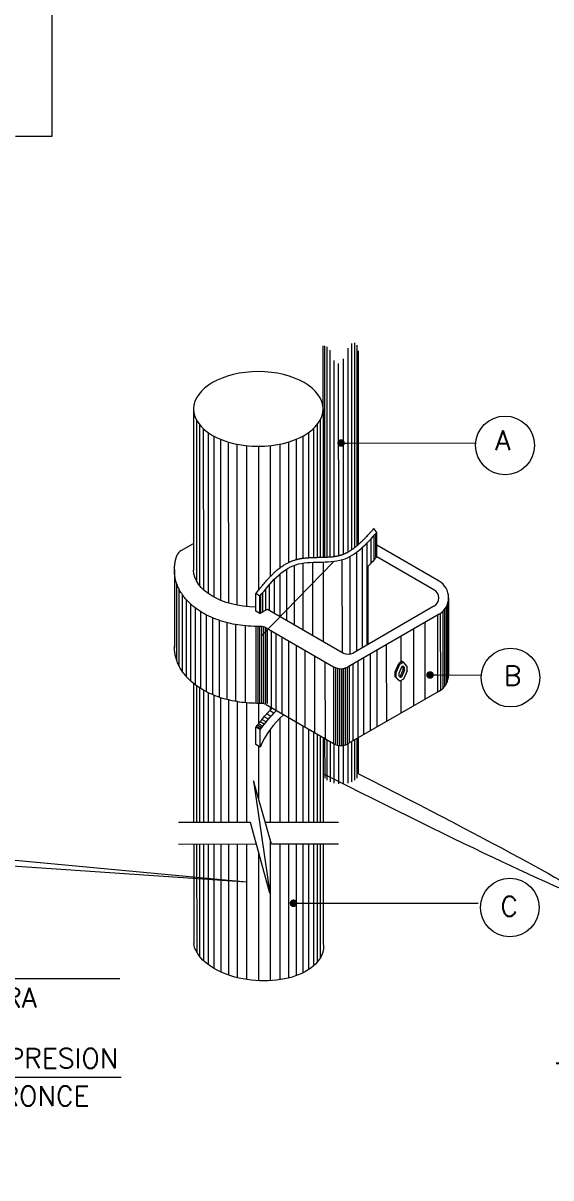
# Model space of a CAD drawing. Header units: millimetres. Extents: x -59 to 123, y 54 to 155.
# Drawn here: x -38.079 to -35.885, y 100.496 to 105.301 of the extents above; entities that cross this region are included whole.
import ezdxf

# ---------------------------------------------------------------- set-up
doc = ezdxf.new("R2010")
doc.units = ezdxf.units.MM
doc.linetypes.add('CONTINUA', pattern=[0])
doc.layers.get('0').update_dxf_attribs({"lineweight": 9})
doc.layers.get('Defpoints').update_dxf_attribs({"lineweight": 0})
for name, color, linetype, lineweight in [('CAPA-1', 1, 'Continuous', 9), ('CAPA-2', 2, 'Continuous', 20), ('CAPA-4', 4, 'Continuous', 40), ('COTAS', 8, 'Continuous', 5), ('desague', 4, 'Continuous', 60), ('mobiliario', 7, 'Continuous', 0)]:
    doc.layers.add(name, color=color, linetype=linetype, lineweight=lineweight)
doc.layers.add('DIMS', color=3, linetype='Continuous')
doc.layers.add('TEXTO', color=2, linetype='Continuous')
doc.styles.add('COTA50', font='ROMANS.SHX', dxfattribs={"width": 0.85, "height": 0.08})
doc.styles.add('RJocope', font='ariali.ttf', dxfattribs={"height": 0.175})
doc.styles.add('Simplex', font='SIMPLEX.SHX')
doc.styles.add('TEXTO', font='times.ttf')
doc.dimstyles.new('COTA50', dxfattribs={"dimtxt": 0.2, "dimasz": 0.18, "dimexe": 0.18, "dimexo": 0.0625, "dimgap": 0.09, "dimtad": 1, "dimzin": 0, "dimdsep": 46, "dimtxsty": 'COTA50', "dimblk": 'COT1', "dimcen": 0.09, "dimse1": 1, "dimse2": 1, "dimclrd": 1, "dimclre": 1, "dimclrt": 256, "dimaunit": 1, "dimadec": 0, "dimazin": 0, "dimtfac": 1, "dimtix": 1, "dimtmove": 2, "dimatfit": 3, "dimldrblk": 'COT1', "dimfxl": 1, "dimtolj": 1, "dimtzin": 0, "dimarcsym": 0})

# ---------------------------------------------------------------- blocks, each defined once
blk = doc.blocks.new('A$C767E48EC')
at = {"layer": 'mobiliario', "lineweight": 0, "ltscale": 0.3}
for p, q in [((8.4999999043511, 1.500000039669068), (8.499999904351156, 3.966129469290536e-08)), ((8.4999999043511, 3.966129469290536e-08), (8.349999904179626, 3.966129469290536e-08))]:
    blk.add_line(p, q, dxfattribs=at)
blk = doc.blocks.new('_Dot')
at = {"color": 0, "linetype": 'ByBlock', "lineweight": -2}
blk.add_line((-0.5, 0), (-1, 0), dxfattribs=at)
at = {"color": 0, "linetype": 'ByBlock', "const_width": 0.5}
blk.add_lwpolyline([(-0.25, 0, 1), (0.25, 0, 1)], format="xyb", close=True, dxfattribs=at)
blk = doc.blocks.new('POZO A TIERRA DETALLE')
for p, q in [((-2034.937828820374, -374.6158436186449), (-2034.937683772577, -375.4581275014479)), ((-2034.925387647852, -374.6133591424173), (-2034.925243722154, -375.4491270770965)), ((-2035.053857605777, -374.8829188145138), (-2035.053902017372, -374.6250233190512)), ((-2035.047681158306, -374.625365247251), (-2035.047532594324, -375.4880673946458)), ((-2035.038349391972, -374.628652293441), (-2035.038201458938, -375.4876905914293)), ((-2035.025905353268, -374.6428115797762), (-2035.025759981823, -375.4869748519124)), ((-2034.953377487245, -374.6352016009062), (-2034.953234141477, -375.4676019118518)), ((-2034.916054814207, -374.6228440069639), (-2034.915913818144, -375.4415997457278)), ((-2034.909693940832, -375.4362406700088), (-2034.909830075012, -374.6457176065986)), ((-2035.010346018897, -374.6853991349334), (-2035.010208234348, -375.4855057696469)), ((-2034.991681615377, -374.6970302603182), (-2034.991546397429, -375.4822327865715)), ((-2034.972032421463, -374.6785581541368), (-2034.971895053601, -375.4762451378553)), ((-2035.582108311793, -374.8830097833689), (-2035.581995089997, -375.5404819884163)), ((-2035.053857605777, -374.8829188145138), (-2035.053753360315, -375.4882659756185)), ((-2035.569912582995, -374.9287959417872), (-2035.569799361199, -375.5862681468349)), ((-2035.558146407656, -374.9464576651358), (-2035.558033185859, -375.6039298701837)), ((-2035.077797656066, -374.9463749453675), (-2035.077704244694, -375.4888091868449)), ((-2035.066037564388, -374.9287091706138), (-2035.065941152462, -375.4885674742042)), ((-2035.542459320396, -374.9633487796062), (-2035.5423460986, -375.6208209846538)), ((-2035.522851361394, -374.9792360076223), (-2035.522738139598, -375.6367082126702)), ((-2035.499322575724, -374.9938576384253), (-2035.499209353927, -375.6513298434729)), ((-2035.136605159221, -374.9937951756823), (-2035.136519289583, -375.492435062269)), ((-2035.113081410864, -374.9791654420694), (-2035.112993405332, -375.4902082730497)), ((-2035.09347892483, -374.9632714617115), (-2035.093388344999, -375.4892631148681)), ((-2035.471873014376, -375.0069175078992), (-2035.47175979258, -375.6643897129468)), ((-2035.440502736482, -375.0180722939334), (-2035.440389514685, -375.6755444989809)), ((-2035.405211812807, -375.0269110265275), (-2035.40509859101, -375.6843832315754)), ((-2035.366000331565, -375.0329215119976), (-2035.365887109769, -375.690393717045)), ((-2035.317956698337, -375.035457142602), (-2035.317855341837, -375.6240282807856)), ((-2035.269913941272, -375.0329049651786), (-2035.269821865409, -375.5675840014777)), ((-2035.230704532456, -375.0268809750247), (-2035.230617527274, -375.5321149016416)), ((-2035.195416655072, -375.0180300882153), (-2035.195331928348, -375.5100331113657)), ((-2035.16405022092, -375.0068644984346), (-2035.163965633453, -375.4980588790536)), ((-2034.834212132619, -375.3867345931909), (-2034.846536076067, -375.3716453220738)), ((-2034.857716789925, -375.5122249606679), (-2034.857733976931, -375.4124210389738)), ((-2034.845955850424, -375.4994824726347), (-2034.845973037429, -375.3996785509404)), ((-2034.838115990117, -375.4865391901187), (-2034.838132432494, -375.3910592902113)), ((-2034.834194945614, -375.4865385148848), (-2034.834212132619, -375.3867345931909)), ((-2035.632806119244, -375.4613673092399), (-2035.582013766158, -375.432030666905)), ((-2034.916470728971, -375.8706888207902), (-2034.916540223106, -375.4671405292755)), ((-2034.892946801029, -375.8571018727786), (-2034.893017317348, -375.4476178296752)), ((-2034.873343527751, -375.8457794161026), (-2034.873415340245, -375.4287685431191)), ((-2034.580962881618, -375.5855951578393), (-2034.834203055476, -375.4394450157048)), ((-2035.306277750184, -375.8104465821184), (-2035.010638734227, -375.5052325398178)), ((-2035.134768344814, -375.7850295741974), (-2035.134815343994, -375.512108144569)), ((-2035.09555400132, -375.8076609828294), (-2035.095605450578, -375.5088981973829)), ((-2035.05241822347, -375.8325555323249), (-2035.052474134818, -375.5078816724028)), ((-2034.975285299278, -375.8770705380786), (-2034.97535055257, -375.4981485736527)), ((-2034.943915736567, -375.8840723061562), (-2034.943984479495, -375.4848862304821)), ((-2034.601486802425, -375.6208391971153), (-2034.834194945614, -375.4865385148848)), ((-2035.660397460632, -375.5379302422294), (-2035.660342541601, -375.8568417961616)), ((-2035.228882769205, -375.7307141934797), (-2035.228912879949, -375.5558629030039)), ((-2035.201432728757, -375.7465561795225), (-2035.201469017923, -375.5358271855599)), ((-2035.17006125396, -375.764661306428), (-2035.170103287371, -375.5205758267134)), ((-2034.869492748954, -375.8435552836605), (-2034.869547667599, -375.524645985866)), ((-2035.65053059592, -375.9110445211125), (-2035.650584636764, -375.5972325668299)), ((-2035.272018547055, -375.7058196439843), (-2035.272036923061, -375.599111293575)), ((-2035.252411193507, -375.7181910631589), (-2035.252435361416, -375.5778494664582)), ((-2035.640724095935, -375.9336244464031), (-2035.64077813678, -375.6198124921203)), ((-2035.626996543788, -375.9562481919567), (-2035.627050584632, -375.642436237674)), ((-2035.311239180869, -375.646660754389), (-2035.328117724796, -375.6369197975841)), ((-2035.328105404984, -375.7084602348911), (-2035.328117724796, -375.6369197975841)), ((-2035.31122686105, -375.7182011916713), (-2035.311239180869, -375.646660754389)), ((-2035.307305816547, -375.7182005164372), (-2035.307318979512, -375.6417639810732)), ((-2035.299464897079, -375.7114077176705), (-2035.299478570706, -375.6320057981567)), ((-2035.287702933108, -375.7046142436699), (-2035.287717919885, -375.6175869317153)), ((-2034.541740741193, -375.6535028884782), (-2034.541686700348, -375.9673148427613)), ((-2035.611308960962, -375.9760170309371), (-2035.611363001807, -375.6622050766545)), ((-2035.59366119284, -375.9938288783566), (-2035.593715233676, -375.6800169240734)), ((-2035.57405317798, -376.0100404412705), (-2035.574107218824, -375.6962284869877)), ((-2035.31122686105, -375.7182011916713), (-2035.280907766154, -375.7006894918025)), ((-2035.280907766154, -375.7006894918025), (-2034.971000219758, -375.8795435460913)), ((-2034.601475107014, -375.68875368009), (-2034.931789774729, -375.8795367937495)), ((-2034.557924035535, -375.7012271661538), (-2034.55786999469, -376.0150391204385)), ((-2034.552043993388, -375.6923728416905), (-2034.551989952543, -376.0061847959733)), ((-2034.54812430321, -375.6845076749851), (-2034.548070262365, -375.9983196292698)), ((-2035.552484891718, -376.0247950331276), (-2035.552538932563, -375.7109830788445)), ((-2035.528956327492, -376.0381307295341), (-2035.529010368336, -375.7243187752514)), ((-2035.503467489339, -376.050024092586), (-2035.503521530184, -375.7362121383031)), ((-2035.476018388537, -376.0604096123963), (-2035.476072429382, -375.7465976581138)), ((-2035.31122686105, -375.7182011916713), (-2035.328105404984, -375.7084602348911)), ((-2034.580939490826, -375.7214241238009), (-2034.951948639754, -375.9357115509936)), ((-2034.587327756705, -375.7251138577723), (-2034.587273715861, -376.0389258120548)), ((-2034.575565844015, -375.7180226094597), (-2034.575511803171, -376.0318345637438)), ((-2034.565764613411, -375.7100035654227), (-2034.565710572566, -376.0238155197071)), ((-2035.444648432502, -376.0696953689417), (-2035.444702473347, -375.7558834146589)), ((-2035.409357720485, -376.0773050405206), (-2035.409411761329, -375.7634930862376)), ((-2035.370146354, -376.0826491063018), (-2035.370200394844, -375.768837152019)), ((-2035.327014443452, -376.0850864880185), (-2035.327068484297, -375.7712745337355)), ((-2035.319172354447, -376.0850851375503), (-2035.319226395291, -375.7712731832673)), ((-2035.311330265441, -376.0850837870818), (-2035.311384306285, -375.7712718327988)), ((-2035.303488176435, -376.0850824366134), (-2035.303542206744, -375.7713316764278)), ((-2035.295646087429, -376.0850810861451), (-2035.295699883605, -375.7726898902112)), ((-2035.287803998423, -376.0850797356766), (-2035.28785725321, -375.7758323605273)), ((-2035.286678375371, -375.7764859644506), (-2035.010764307304, -375.9357216795062)), ((-2035.279961909417, -376.0850783852085), (-2035.280014389118, -375.7803318887388)), ((-2035.264274610879, -376.1031964064823), (-2035.264328651724, -375.7893844521995)), ((-2034.685344123117, -375.7817261408961), (-2034.685290082273, -376.0955380951792)), ((-2034.63829626724, -375.7545522449972), (-2034.638242226395, -376.0683641992795)), ((-2035.244667439128, -376.1145121108083), (-2035.244721479973, -375.8007001565254)), ((-2035.221138833029, -376.1280909559996), (-2035.221192873873, -375.8142790017164)), ((-2035.193688792581, -376.1439329420558), (-2035.193742833425, -375.8301209877726)), ((-2034.79584897521, -375.8455515223342), (-2034.795794934366, -376.1593634766177)), ((-2034.737039155369, -375.8115841524601), (-2034.737020888873, -375.9176565731759)), ((-2035.162317317784, -376.1620380689772), (-2035.162371358628, -375.8482261146941)), ((-2035.127024408638, -376.1824063367638), (-2035.127078449483, -375.8685943824807)), ((-2035.087810065137, -376.2050377454153), (-2035.087864105982, -375.8912257911329)), ((-2034.861773582656, -375.8836282505198), (-2034.861719541811, -376.1974402048024)), ((-2034.834329000064, -375.8677768112449), (-2034.834274959219, -376.1815887655278)), ((-2035.044674287294, -376.2299322949328), (-2035.044728328139, -375.9161203406498)), ((-2035.010764307304, -375.9357216795062), (-2035.01071026646, -376.2495336337893)), ((-2035.002921566758, -375.9395037632302), (-2035.002867525914, -376.2533157175131)), ((-2034.955869327655, -375.9377830269848), (-2034.95581528681, -376.2515949812677)), ((-2034.948027985103, -375.9334470596688), (-2034.947973944259, -376.2472590139517)), ((-2034.932345366476, -375.924389094369), (-2034.932291325631, -376.2382010486518)), ((-2034.91274209319, -375.9130666377442), (-2034.912688052346, -376.226878592027)), ((-2034.889218165255, -375.8994796897941), (-2034.889164124411, -376.2132916440773)), ((-2034.759974867772, -375.9564795268942), (-2034.744849562534, -375.9221782577441)), ((-2034.755336312978, -375.9591565327977), (-2034.740211007747, -375.9248552636471)), ((-2034.730789746348, -375.9140575904844), (-2034.744849562534, -375.9221782577441)), ((-2034.740211007747, -375.9248552636471), (-2034.744849562534, -375.9221782577441)), ((-2034.743572752487, -375.9616339426574), (-2034.731112721789, -375.9333770010531)), ((-2034.740211007747, -375.9248552636471), (-2034.725433946406, -375.9171485333974)), ((-2034.731112721789, -375.9333770010531), (-2034.728186403778, -375.9318508286277)), ((-2034.725433946406, -375.9171485333974), (-2034.730789746348, -375.9140575904844)), ((-2034.726700688398, -375.9361574739147), (-2034.729758409288, -375.9326706819243)), ((-2034.722062133603, -375.9388344798178), (-2034.728186403778, -375.9318508286277)), ((-2034.722036995468, -375.9387774713945), (-2034.726675550261, -375.9361004654912)), ((-2034.726546717178, -375.9469996036445), (-2034.726548569156, -375.9362452650734)), ((-2034.710299762295, -375.9344064041177), (-2034.725433946406, -375.9171485333974)), ((-2034.722060281625, -375.9495888183888), (-2034.722062133603, -375.9388344798178)), ((-2034.710296713822, -375.9521086770487), (-2034.710299762295, -375.9344064041177)), ((-2034.995079051905, -375.941975283818), (-2034.99502501106, -376.2557872381005)), ((-2034.987236734092, -375.943302616179), (-2034.987182695255, -376.2571029203436)), ((-2034.979394599946, -375.9435633984913), (-2034.97934060625, -376.2571015698753)), ((-2034.971552646972, -375.9427720952123), (-2034.971498517237, -376.2571002194067)), ((-2034.963710882831, -375.9408842853905), (-2034.963656841986, -376.2546962396733)), ((-2034.755332824469, -375.9794140922434), (-2034.760034961325, -375.9768812781794)), ((-2034.744837601317, -375.9916363270428), (-2034.760034961325, -375.9768812781794)), ((-2034.755336312978, -375.9591565327977), (-2034.759974867772, -375.9564795268942)), ((-2034.759971379263, -375.9767370863404), (-2034.759974867772, -375.9564795268942)), ((-2034.755332824469, -375.9794140922434), (-2034.755336312978, -375.9591565327977)), ((-2034.740199046531, -375.9943133329463), (-2034.755332824469, -375.9794140922434)), ((-2034.743570539112, -375.9744869096994), (-2034.743572752487, -375.9616339426574)), ((-2034.738327869122, -375.9796483308824), (-2034.743570539112, -375.9744869096994)), ((-2034.739233963979, -375.9748155311331), (-2034.741756716579, -375.9762726223336)), ((-2034.725422127799, -375.9857784816708), (-2034.740199046531, -375.9943133329463)), ((-2034.726698836411, -375.9469118124853), (-2034.739233963979, -375.9748155311331)), ((-2034.734595409186, -375.9774925370363), (-2034.739233963979, -375.9748155311331)), ((-2034.734595409186, -375.9774925370363), (-2034.738327869122, -375.9796483308824)), ((-2034.722060281625, -375.9495888183888), (-2034.734595409186, -375.9774925370363)), ((-2034.722060281625, -375.9495888183888), (-2034.726698836411, -375.9469118124853)), ((-2034.710296713822, -375.9521086770487), (-2034.725422127799, -375.9857784816708)), ((-2035.581915283975, -376.0039108238726), (-2035.581817485986, -376.5718178996586)), ((-2035.569725835266, -376.0132288561366), (-2035.569629642274, -376.5718158008177)), ((-2035.557961310718, -376.0213044999482), (-2035.557866508765, -376.5718137751151)), ((-2035.542275480825, -376.0308941684585), (-2035.542182330754, -376.5718110741782)), ((-2034.740199046531, -375.9943133329463), (-2034.744837601317, -375.9916363270428)), ((-2034.737008005379, -375.9924702517129), (-2034.736985114525, -376.1253961067428)), ((-2035.522668467493, -376.0412899668236), (-2035.52257710824, -376.5718076980075)), ((-2035.499140387016, -376.0518165801177), (-2035.499050841222, -376.5718036466024)), ((-2035.471691347725, -376.0618448988238), (-2035.471603529702, -376.5717989199632)), ((-2035.440321451717, -376.0707820752808), (-2035.440235173672, -376.5717935180902)), ((-2035.405030798679, -376.0780492676797), (-2035.404945773146, -376.5717874409821)), ((-2034.580885449981, -376.0352360780836), (-2034.95189459891, -376.2495235052767)), ((-2035.365819490998, -376.0830518541044), (-2035.365735328118, -376.5717806886407)), ((-2035.317775931016, -376.0851621919938), (-2035.317761472582, -376.1691214587799)), ((-2035.286624334527, -376.0902979187335), (-2035.01071026646, -376.2495336337893)), ((-2035.266633493624, -376.1382169342462), (-2035.283943517857, -376.1282269612598)), ((-2035.254303463212, -376.1249605298032), (-2035.271805930924, -376.1148594937042)), ((-2035.269730171011, -376.1000478898965), (-2035.269727996154, -376.1126771794724)), ((-2035.304945961262, -376.1840137501275), (-2035.321857905953, -376.1742535170797)), ((-2035.299973553259, -376.1778290651793), (-2035.316908503247, -376.1680555553004)), ((-2035.293725509571, -376.1701169848595), (-2035.310694643872, -376.1603237465023)), ((-2035.286153654786, -376.1609053121891), (-2035.303184095564, -376.1510766925973)), ((-2035.277171455867, -376.150243987178), (-2035.294312302347, -376.1403516501693)), ((-2035.230511839455, -376.145837718252), (-2035.230438492795, -376.5717573894796)), ((-2035.195222918371, -376.1430475663348), (-2035.195149092269, -376.5717513123718)), ((-2035.163851443574, -376.1611526932564), (-2035.163780736247, -376.5717459104986)), ((-2035.311145311607, -376.1917539323833), (-2035.328023855541, -376.182012975579)), ((-2035.328011535721, -376.2535534128856), (-2035.328023855541, -376.182012975579)), ((-2035.309185374128, -376.1883578706172), (-2035.325559910331, -376.1789077871195)), ((-2035.311132991795, -376.2632943696657), (-2035.311145311607, -376.1917539323833)), ((-2035.269714393606, -376.1916663412379), (-2035.269648937831, -376.5717641418211)), ((-2035.136401403126, -376.176994679313), (-2035.136333424726, -376.5717411838592)), ((-2035.112872797027, -376.190573524504), (-2035.112807157702, -376.5717371324545)), ((-2035.093265625276, -376.2018892288297), (-2035.093201935187, -376.5717337562833)), ((-2035.077579887874, -376.2109417922907), (-2035.077517757176, -376.5717310553467)), ((-2035.065815584828, -376.2177312148859), (-2035.065754623667, -376.5717290296442)), ((-2035.311132991795, -376.2632943696657), (-2035.328011535721, -376.2535534128856)), ((-2035.317745912496, -376.2594779163588), (-2035.317709155776, -376.4729220228928)), ((-2035.053626529356, -376.2247657708901), (-2035.053566779962, -376.5717269308033)), ((-2035.047405672553, -376.2250945318328), (-2035.047377276491, -376.389988779809)), ((-2035.038072983111, -376.2337420441018), (-2035.038044543052, -376.3988917579169)), ((-2035.025630146112, -376.2409230626714), (-2035.025601720495, -376.4059889473386)), ((-2035.010076600769, -376.2498941187183), (-2035.010048809936, -376.4112738017272)), ((-2034.991413056714, -376.2565343626758), (-2034.991385892981, -376.4142725163684)), ((-2034.971760665672, -376.2566277834557), (-2034.971733518615, -376.4142691320777)), ((-2034.953099371932, -376.2502006075593), (-2034.953071635567, -376.4112639898173)), ((-2034.937548914943, -376.2412377265632), (-2034.937520546121, -376.4059737790792)), ((-2034.925108551943, -376.2340524229417), (-2034.925080168687, -376.398872304578)), ((-2034.915778279691, -376.2286634452254), (-2034.915750502122, -376.389966112661)), ((-2034.909532613611, -376.3730582164313), (-2034.909558098184, -376.2250707934152)), ((-2035.264057910543, -376.660717534331), (-2035.33808246086, -376.4016093211737)), ((-2035.33808246086, -376.4016093211737), (-2035.271676480475, -376.8604316077916)), ((-2035.581834605878, -376.47240370389), (-2035.581817485986, -376.5718178996586)), ((-2035.365693470785, -376.8148437216333), (-2038.497123962138, -376.5227644657963)), ((-2035.349975547514, -376.5717779746844), (-2035.644177075932, -376.5718286384619)), ((-2035.271676480475, -376.8604316077916), (-2035.349975547514, -376.5717779746844)), ((-2034.991112598696, -376.5717161757105), (-2035.289470004309, -376.5717675551623)), ((-2035.365693470785, -376.8148437216333), (-2038.507254677011, -376.6033486538878)), ((-2035.269636982312, -376.6411891034028), (-2035.269537709953, -377.2176577443496)), ((-2035.325847260551, -376.6607281749352), (-2035.644161757305, -376.6607829911518)), ((-2035.581802167359, -376.6607722523487), (-2035.58173249484, -377.0653563706895)), ((-2035.569614323647, -376.6607701535074), (-2035.569538632424, -377.1003045591308)), ((-2035.557851190139, -376.6607681278051), (-2035.55777245423, -377.1179828592226)), ((-2035.542167012128, -376.6607654268684), (-2035.542085291641, -377.1353114106738)), ((-2035.522561789613, -376.6607620506977), (-2035.522477205116, -377.1519391536724)), ((-2035.499035522596, -376.6607579992925), (-2035.498948247642, -377.1675584402719)), ((-2035.471588211076, -376.6607532726532), (-2035.471498473804, -377.1818522254194)), ((-2035.440219855045, -376.6607478707798), (-2035.440127944477, -377.1944670688171)), ((-2035.40493045452, -376.6607417936719), (-2035.404836731217, -377.2049873992677)), ((-2035.365720009491, -376.6607350413307), (-2035.365624922433, -377.2128999092008)), ((-2035.317671623774, -376.6908680903531), (-2035.31758090996, -377.2178037285073)), ((-2034.991097280069, -376.6606705284007), (-2035.264057910543, -376.660717534331)), ((-2035.230423174168, -376.6607117421699), (-2035.230327957654, -377.2136283407118)), ((-2035.195133773643, -376.6607056650619), (-2035.195039765937, -377.2066028059299)), ((-2035.16376541762, -376.6607002631887), (-2035.163673046391, -377.1970944475682)), ((-2035.1363181061, -376.6606955365496), (-2035.13622772747, -377.185518836832)), ((-2035.112791839075, -376.6606914851442), (-2035.112703748294, -377.1722294140083)), ((-2035.093186616561, -376.6606881089735), (-2035.093101054269, -377.1575432241578)), ((-2035.077502438549, -376.6606854080368), (-2035.077419592425, -377.1417679152327)), ((-2035.065739305041, -376.6606833823342), (-2035.065659302293, -377.1252545470225)), ((-2035.053551461336, -376.6606812834937), (-2035.053481788824, -377.0652654018344))]:
    blk.add_line(p, q)
for points in [[(-2034.949571793651, -375.0218925431602), (-2034.434969234107, -375.0218039246212)], [(-2034.586450162684, -375.9692260063022), (-2034.408418208637, -375.9700440874575)], [(-2038.654085762373, -376.4220206456187), (-2037.532906451835, -377.2090636860846), (-2035.882375306002, -377.2088282560785)], [(-2038.624790843809, -376.6280091473928), (-2037.619711242852, -377.6111238163663), (-2035.878033937974, -377.6108734259813)], [(-2035.14360300334, -376.9014040563902), (-2034.42158853029, -376.9012797199168)]]:
    blk.add_lwpolyline(points)
for centre in [(-2034.311641720092, -375.0315486533736), (-2034.28904372468, -375.9800235531187), (-2034.292081175473, -376.9185428664662)]:
    blk.add_circle(centre, 0.1197908892792534)
for centre, radius, start, end in [((-2035.613195049006, -375.4953211745745), 0.0392104456122434, 120.0098667881883, 159.8980438485683), ((-2034.62016163125, -375.6535163931619), 0.0784208912244868, 300.0098667760482, 60.00986677604696), ((-2034.621086177245, -375.6547998147766), 0.0392104456122434, 300.0098667935903, 60.00986677604696), ((-2035.306277750184, -375.8104465821184), 0.0392104456122434, 60.00986678287406, 91.1243507508232), ((-2034.951400844938, -375.8455829284298), 0.0392104456122434, 240.0098667760469, 300.0098667760482), ((-2034.981365245082, -375.8847807530145), 0.0588156684183651, 240.0098667760469, 300.0098667760482), ((-2034.620107590406, -375.9673283474448), 0.0784208912244868, 300.0098667760482, 0.0098667760455659), ((-2035.306223709339, -376.1242585364016), 0.0392104456122434, 60.00986678287406, 91.1243507508232), ((-2034.954130362562, -376.421940521656), 0.3906654307972738, 131.9605410726629, 156.0404170423936), ((-2034.981311204237, -376.1985927072978), 0.0588156684183651, 240.0098667760469, 300.0098667760482)]:
    blk.add_arc(centre, radius, start, end)
at = {"extrusion": (-1.722077251549637e-20, 9.999999703445027e-17, -1)}
blk.add_ellipse((-2035.317982958781, -374.8829642989413), major_axis=(0.2641253530107714, 4.54844275466e-05), ratio=0.5773502691896272, dxfattribs=at)
at = {"extrusion": (-1.722077005562006e-20, 9.999999703445069e-17, -0.9999999999999999)}
blk.add_ellipse((-2035.317869736985, -375.5404365039885), major_axis=(0.2641253530116852, 4.54844210496e-05), ratio=0.5773502691876102, start_param=1.609668733712782, end_param=3.141592653547008, dxfattribs=at)
at = {"extrusion": (-9.958272782757714e-17, -2.105069705675921e-19, -0.9999999999999998)}
blk.add_ellipse((-2034.981566800796, -376.3730706212752), major_axis=(-1.005262241108544, 0.507138321189806), ratio=0.0288730151374632, start_param=1.6279423497434, end_param=4.769535003333191, dxfattribs=at)
at = {"extrusion": (7.354779084377142e-18, 9.945611412778008e-17, -0.9999999999999998)}
blk.add_ellipse((-2035.317607141828, -377.0653108862616), major_axis=(-0.2648734905362815, 0.0195873931460798), ratio=0.5730973766581801, start_param=3.012968912768462, end_param=6.154561566358256, dxfattribs=at)
for points, weights, knots in [([(-2035.328117724796, -375.6369197975841), (-2035.282170295466, -375.5789636224359), (-2035.25753048439, -375.5552963450672), (-2035.214729341856, -375.5141845642656), (-2035.171071331813, -375.5002017303251), (-2035.139056067988, -375.4899478475418), (-2035.069955797687, -375.4886471146195), (-2035.007054587776, -375.487463071862), (-2034.980372674419, -375.479181792759), (-2034.947551516067, -375.468995073042), (-2034.912530974386, -375.4387149045025), (-2034.89056223576, -375.4197198497091), (-2034.846536076067, -375.3716453220733)], [1, 1.421003414099678, 1, 1.030266697448127, 1, 1.419132245165735, 1, 1.42504614021486, 1, 1.033267110996607, 1, 1.424991978852063, 1], [0, 0, 0, 0.2475570831486726, 0.2475570831486726, 0.4951141662973452, 0.4951141662973452, 0.7408136521205292, 0.7408136521205292, 0.9839642115437351, 0.9839642115437351, 1.212276478892057, 1.212276478892057, 1.440588746240379, 1.440588746240379, 1.440588746240379]), ([(-2035.30704715178, -375.7712436859608), (-2035.312428832462, -375.7713493075945), (-2035.317829971861, -375.7713502377111), (-2035.66037621493, -375.7714092268222), (-2035.660415980061, -375.5404954931), (-2035.660421184616, -375.5102729231988), (-2035.650016893042, -375.4818448676461)], [0.997352944181593, 0.9985804146913728, 1, 0.737929082829406, 1, 0.9940564965479298, 0.9976416220023852], [6.122135654540102, 6.122135654540102, 6.122135654540102, 6.146104855033253, 6.146104855033253, 7.456471223894284, 7.456471223894284, 7.699441922102272, 7.699441922102272, 7.699441922102272]), ([(-2035.306993110934, -376.0850556402453), (-2035.312374791617, -376.0851612618771), (-2035.317775931016, -376.0851621919934), (-2035.660322174086, -376.0852211811056), (-2035.660361939217, -375.8543074473825), (-2035.660362160291, -375.8530236891372), (-2035.660343419786, -375.851742196511)], [0.997352944181593, 0.9985804146913728, 1, 0.737929082829406, 1, 0.9997460939654708, 0.9995095776041472], [6.122135654540102, 6.122135654540102, 6.122135654540102, 6.146104855033253, 6.146104855033253, 7.456471223894284, 7.456471223894284, 7.466850914422983, 7.466850914422983, 7.466850914422983])]:
    blk.add_rational_spline(points, weights, degree=2, knots=knots)
blk.add_spline([(-2035.311239180869, -375.6466607543883), (-2035.165091375676, -375.5188726940356), (-2034.974561263116, -375.4979059018126), (-2034.834212132619, -375.3867345931904)], degree=3)
for points in [[(-2034.869547667599, -375.5246459858655), (-2034.857591482494, -375.5123560264229), (-2034.845893214054, -375.4994472706536), (-2034.834194945614, -375.4865385148842)], [(-2035.311145311607, -376.1917539323833), (-2035.289448020003, -376.1646433893536), (-2035.267750728406, -376.1375328463243), (-2035.24414920399, -376.1148111950221)]]:
    blk.add_open_spline(points, degree=3)
blk.add_rational_spline([(-2035.328023855541, -376.182012975579), (-2035.284231586353, -376.1267752297468), (-2035.26179200668, -376.1046291687089)], [1, 1.393486066059307, 1.051437554500339], degree=2)
at = {"xscale": -0.0311040004611163, "yscale": 0.0311040004614256, "zscale": 0.0311040004612748, "rotation": 0.0098667761103854}
for p in [(-2034.980675793649, -375.0218978995101), (-2034.617554162689, -375.9692313626512), (-2035.174707003344, -376.9014094127395)]:
    blk.add_blockref('_Dot', p, dxfattribs=at)
at = {"ltscale": 0.25, "style": 'Simplex'}
for s, p in [('A', (-2034.351996221417, -375.0509164615805)), ('B', (-2034.317198474734, -376.0120278763666)), ('C', (-2034.330580518802, -376.9541876274163)), ('PUESTA A TIERRA', (-2037.144086193521, -377.3265635283391)), ('CONECTOR DE PRESION', (-2037.154331463087, -377.5743233275353)), ('DE COBRE O BRONCE', (-2037.172087443661, -377.7286090418213))]:
    blk.add_text(s, height=0.0800000011864063, dxfattribs=at).set_placement(p)
blk = doc.blocks.new('COT1')
at = {"layer": 'DIMS', "color": 1}
blk.add_line((0, -0.5), (0, 0.5), dxfattribs=at)
at = {"layer": 'DIMS'}
for points in [[(-0.3535533905932198, -0.3535533905932198), (0.3535533905932198, 0.3535533905932198)], [(-0.5, 0), (0.5, 0)]]:
    blk.add_lwpolyline(points, dxfattribs=at)
at = {"layer": 'DIMS', "const_width": 0.05}
blk.add_lwpolyline([(-0.0249999999999773, 0, 1), (0.0249999999999773, 0, 1)], format="xyb", close=True, dxfattribs=at)
blk = doc.blocks.new('*D76')
at = {"layer": 'COTAS', "color": 1, "lineweight": -2, "transparency": 16777216}
blk.add_line((1.784739137382465, 0.902180738161178), (2.181361600592544, 0.902180738161178), dxfattribs=at)
at = {"layer": 'Defpoints', "color": 0, "transparency": 16777216}
for p in [(2.361361600592545, 0.902180738161178), (1.604739137382465, 0.6430332208308303), (2.361361600592545, 0.6430332208308303)]:
    blk.add_point(p, dxfattribs=at)
at = {"layer": 'COTAS', "color": 1, "lineweight": -2, "transparency": 16777216, "xscale": 0.18, "yscale": 0.18, "zscale": 0.18, "rotation": 180}
blk.add_blockref('COT1', (1.604739137382465, 0.902180738161178), dxfattribs=at)
at = {"layer": 'COTAS', "color": 1, "lineweight": -2, "transparency": 16777216, "xscale": 0.18, "yscale": 0.18, "zscale": 0.18}
blk.add_blockref('COT1', (2.361361600592545, 0.902180738161178), dxfattribs=at)
at = {"layer": 'COTAS', "transparency": 16777216, "insert": (1.983050368987504, 1.032180738161176), "char_height": 0.08, "attachment_point": 5, "style": 'COTA50'}
blk.add_mtext('\\A1;.60', dxfattribs=at)
blk = doc.blocks.new('*D77')
at = {"layer": 'COTAS', "color": 1, "lineweight": -2, "transparency": 16777216}
blk.add_line((1.602222566598746, 1.091053331252395), (2.356832721876861, 1.091053331252395), dxfattribs=at)
at = {"layer": 'Defpoints', "color": 0, "transparency": 16777216}
for p in [(2.536832721876861, 1.091053331252395), (1.422222566598748, 0.2962479251925742), (2.536832721876861, 0.2962479251925742)]:
    blk.add_point(p, dxfattribs=at)
at = {"layer": 'COTAS', "color": 1, "lineweight": -2, "transparency": 16777216, "xscale": 0.18, "yscale": 0.18, "zscale": 0.18, "rotation": 180}
blk.add_blockref('COT1', (1.422222566598748, 1.091053331252395), dxfattribs=at)
at = {"layer": 'COTAS', "color": 1, "lineweight": -2, "transparency": 16777216, "xscale": 0.18, "yscale": 0.18, "zscale": 0.18}
blk.add_blockref('COT1', (2.536832721876861, 1.091053331252395), dxfattribs=at)
at = {"layer": 'COTAS', "transparency": 16777216, "insert": (1.979527644237805, 1.221053331252395), "char_height": 0.08, "attachment_point": 5, "style": 'COTA50'}
blk.add_mtext('\\A1;1.00', dxfattribs=at)
blk = doc.blocks.new('*D78')
at = {"layer": 'Defpoints', "color": 0, "transparency": 16777216}
for p in [(1.663593919395764, -1.252453011464587), (1.458280208926311, -1.750562799744676), (1.663593919395764, -1.750562799744676)]:
    blk.add_point(p, dxfattribs=at)
at = {"layer": 'TEXTO', "color": 1, "lineweight": -2, "transparency": 16777216}
for p, q in [((1.458280208926311, -1.072453011464588), (1.458280208926311, -0.8924530114645882)), ((1.458280208926311, -1.252453011464587), (1.458280208926311, -1.750562799744676)), ((1.458280208926311, -1.930562799744676), (1.458280208926311, -2.110562799744676))]:
    blk.add_line(p, q, dxfattribs=at)
at = {"layer": 'TEXTO', "color": 1, "lineweight": -2, "transparency": 16777216, "xscale": 0.18, "yscale": 0.18, "zscale": 0.18}
for p, rotation in [((1.458280208926311, -1.252453011464587), 270), ((1.458280208926311, -1.750562799744676), 90)]:
    blk.add_blockref('COT1', p, dxfattribs=dict(at, rotation=rotation))
at = {"layer": 'TEXTO', "lineweight": 20, "transparency": 16777216, "insert": (1.328280208926311, -1.501507905604631), "char_height": 0.08, "attachment_point": 5, "rotation": 90, "style": 'COTA50'}
blk.add_mtext('\\A1;.395', dxfattribs=at)
blk = doc.blocks.new('*D79')
at = {"layer": 'COTAS', "color": 1, "lineweight": -2, "transparency": 16777216}
for p, q in [((2.38133247011646, -1.072453011464588), (2.381332470116461, -0.8924530114645886)), ((2.38133247011646, -1.252453011464587), (2.38133247011646, -1.750562799744676)), ((2.38133247011646, -1.930562799744676), (2.38133247011646, -2.110562799744676))]:
    blk.add_line(p, q, dxfattribs=at)
at = {"layer": 'Defpoints', "color": 0, "transparency": 16777216}
for p in [(2.161703707676309, -1.252453011464587), (2.161703707676309, -1.750562799744676), (2.38133247011646, -1.750562799744676)]:
    blk.add_point(p, dxfattribs=at)
at = {"layer": 'COTAS', "color": 1, "lineweight": -2, "transparency": 16777216, "xscale": 0.18, "yscale": 0.18, "zscale": 0.18}
for p, rotation in [((2.38133247011646, -1.252453011464587), 270), ((2.38133247011646, -1.750562799744676), 90)]:
    blk.add_blockref('COT1', p, dxfattribs=dict(at, rotation=rotation))
at = {"layer": 'COTAS', "transparency": 16777216, "insert": (2.251332470116461, -1.501507905604633), "char_height": 0.08, "attachment_point": 5, "rotation": 90, "style": 'COTA50'}
blk.add_mtext('\\A1;.395', dxfattribs=at)
blk = doc.blocks.new('efef')
at = {"layer": 'CAPA-1', "lineweight": 9}
h = blk.add_hatch(dxfattribs=at)
h.set_pattern_fill('ANSI31', color=0, scale=0.3152593596708711, style=0)
h.set_pattern_definition([(45, (-3.365923966139462, -6.776849425867339), (-0.0278652538819752, 0.0278652538819752), [])])
h.paths.add_polyline_path([(1.626375119298017, 0.7060850927643969), (2.339725618676993, 0.7060850927643969, 0.3535533905932721)])
h.paths.add_polyline_path([(2.361361600592545, 0.6430332208308303), (1.604739137382465, 0.6430332208308303), (1.604739137382465, 0.2962479251925742), (1.733995474848825, 0.2962479251925742), (1.733995474848825, 0.5137768833653809), (2.232105263128913, 0.5137768833653809), (2.232105263128913, 0.2962479251925742), (2.361361600592545, 0.2962479251925742)])
h.paths.add_polyline_path([(1.541687265448899, 0.6213972389148239, 0.1573008790250302), (1.416459918779081, 0.2962479251925742), (1.541687265448899, 0.2962479251925742)])
h.paths.add_polyline_path([(1.541687265448899, 0.2331960532580979), (1.416459918779081, 0.2331960532580979, 0.1573008790250307), (1.541687265448899, -0.0919532604641518)])
h.paths.add_polyline_path([(1.733995474848825, 0.2331960532580979), (1.604739137382465, 0.2331960532580979), (1.604739137382465, -0.1135892423792484), (2.361361600592545, -0.1135892423792484), (2.361361600592545, 0.2331960532580979), (2.232105263128913, 0.2331960532580979), (2.232105263128913, 0.0156670950852913), (1.733995474848825, 0.0156670950852913)])
h.paths.add_polyline_path([(1.733995474848825, 0.2962479251925742), (1.604739137382465, 0.2962479251925742), (1.604739137382465, 0.2647219892253361), (1.733995474848825, 0.2647219892253361)])
h.paths.add_polyline_path([(1.733995474848825, 0.2647219892253361), (1.604739137382465, 0.2647219892253361), (1.604739137382465, 0.2331960532580979), (1.733995474848825, 0.2331960532580979)])
h.paths.add_polyline_path([(2.361361600592545, 0.2962479251925742), (2.232105263128913, 0.2962479251925742), (2.232105263128913, 0.2647219892253361), (2.361361600592545, 0.2647219892253361)])
h.paths.add_polyline_path([(2.361361600592545, 0.2647219892253361), (2.232105263128913, 0.2647219892253361), (2.232105263128913, 0.2331960532580979), (2.361361600592545, 0.2331960532580979)])
h.paths.add_polyline_path([(2.424413472527475, 0.6213972389148239), (2.424413472527475, 0.2962479251925742), (2.549640819197292, 0.2962479251925742, 0.1573008790250303)])
h.paths.add_polyline_path([(2.549640819197292, 0.2962479251925742), (2.424413472527475, 0.2962479251925742), (2.424413472527475, 0.2647219892253361), (2.550517216395518, 0.2647219892253361, 0.0138969378314025)])
h.paths.add_polyline_path([(2.550517216395518, 0.2647219892253361), (2.424413472527475, 0.2647219892253361), (2.424413472527475, 0.2331960532580979), (2.549640819197292, 0.2331960532580979, 0.0138969378314025)])
h.paths.add_polyline_path([(2.549640819197292, 0.2331960532580979), (2.424413472527475, 0.2331960532580979), (2.424413472527475, -0.0919532604641518, 0.1573008790250308)])
h.paths.add_polyline_path([(1.541687265448899, 0.2647219892253361), (1.415583521580855, 0.2647219892253361, 0.0138969378314025), (1.416459918779081, 0.2331960532580979), (1.541687265448899, 0.2331960532580979)])
h.paths.add_polyline_path([(1.541687265448899, 0.2962479251925742), (1.416459918779081, 0.2962479251925742, 0.0138969378314025), (1.415583521580855, 0.2647219892253361), (1.541687265448899, 0.2647219892253361)])
h.paths.add_polyline_path([(2.339725618676993, -0.1766411143137248), (1.626375119298017, -0.1766411143137248, 0.3535533905932761)])
h.paths.add_polyline_path([(2.169053391193983, 0.4507250114309045), (1.797047346782845, 0.4507250114309045), (1.797047346782845, 0.2647219892253361), (1.888472561087155, 0.2647219892253361, -1), (2.077628176890583, 0.2647219892253361), (2.169053391193983, 0.2647219892253361)])
h.paths.add_polyline_path([(2.169053391193983, 0.2647219892253361), (2.077628176890583, 0.2647219892253361, -1), (1.888472561087155, 0.2647219892253361), (1.797047346782845, 0.2647219892253361), (1.797047346782845, 0.0787189670197677), (2.169053391193983, 0.0787189670197677)])
for p, q in [((2.232105263128913, 0.0156670950852913), (1.733995474848825, 0.0156670950852913)), ((1.604739137382465, -0.1135892423797031), (2.361361600592545, -0.1135892423797031)), ((2.424413472527475, -0.1766411143137248), (1.541687265448899, -0.1766411143137248))]:
    blk.add_line(p, q)
at = {"layer": 'CAPA-1', "color": 0}
for p, q in [((1.874707171862695, -1.479530700076231), (1.956828862684773, -1.479530700076231)), ((2.065080248323823, -1.501507905604633), (1.773921425500333, -1.501507905604633)), ((1.8821727684859, -1.53177006948443), (1.964294501961916, -1.53177006948443)), ((1.964294501961916, -1.53177006948443), (1.926966433535738, -1.53177006948443))]:
    blk.add_line(p, q, dxfattribs=at)
blk.add_circle((1.91264881353581, -1.501507905604633), 0.0945778079012614, dxfattribs=at)
at = {"layer": 'CAPA-2', "color": 0}
for p, q in [((1.541687265448899, 0.7060850927643969), (2.424413472527475, 0.7060850927643969)), ((1.541687265448899, -0.1766411143137248), (1.541687265448899, 0.7060850927643969)), ((2.424413472527475, -0.1766411143137248), (2.424413472527475, 0.7060850927643969)), ((1.604739137382465, 0.6430332208308303), (2.361361600592545, 0.6430332208308303)), ((1.604739137382465, -0.1135892423797031), (1.604739137382465, 0.6430332208308303)), ((2.361361600592545, -0.1135892423797031), (2.361361600592545, 0.6430332208308303)), ((1.733995474848825, 0.5137768833653809), (2.232105263128913, 0.5137768833653809)), ((1.733995474848825, 0.0156670950852913), (1.733995474848825, 0.5137768833653809)), ((2.232105263128913, 0.5137768833653809), (2.232105263128913, 0.0156670950852913)), ((1.797047346782845, 0.4507250114309045), (2.169053391193983, 0.4507250114309045)), ((1.797047346782845, 0.0787189670197677), (1.797047346782845, 0.4507250114309045)), ((2.169053391193983, 0.4507250114309045), (2.169053391193983, 0.0787189670197677)), ((2.169053391193983, 0.0787189670197677), (1.797047346782845, 0.0787189670197677)), ((1.663593919395764, -1.252453011464587), (2.161703707676309, -1.252453011464587)), ((1.663593919395764, -1.750562799744676), (1.663593919395764, -1.252453011464587)), ((2.161703707676309, -1.252453011464587), (2.161703707676309, -1.750562799744676)), ((2.161703707676309, -1.750562799744676), (1.663593919395764, -1.750562799744676)), ((1.663593919395764, -1.987308212107001), (2.161703707676309, -1.987308212107001)), ((1.663593919395764, -2.050360084040569), (2.161703707676309, -2.050360084040569))]:
    blk.add_line(p, q, dxfattribs=at)
at = {"layer": 'CAPA-2'}
for p, q in [((1.663593919395764, -1.987308212107001), (1.663593919395764, -2.050360084040569)), ((2.161703707676309, -1.987308212107001), (2.161703707676309, -2.050360084040569))]:
    blk.add_line(p, q, dxfattribs=at)
at = {"layer": 'CAPA-2', "color": 0}
for radius in [0.0945778079012614, 0.0630518719341742]:
    blk.add_circle((1.98305036898887, 0.2647219892248813), radius, dxfattribs=at)
for start, end in [(51.05755873106924, 128.9424412689307), (141.0575587309858, 218.9424412690142), (321.0575587309858, 38.94244126901418), (231.0575587310692, 308.9424412689307)]:
    blk.add_arc((1.98305036898887, 0.2647219892248813), 0.5674668474075683, start, end, dxfattribs=at)
at = {"layer": 'CAPA-4', "color": 0}
for p, q in [((1.797047346782845, 0.2962479251925742), (1.243341322421428, 0.2962479251925742)), ((2.169053391193983, 0.2962479251925742), (2.729475371522994, 0.2962479251925742)), ((2.169053391193983, 0.2647219892248813), (1.060433885236989, 0.2647219892248813)), ((2.169053391193983, 0.2647219892248813), (2.885775650703861, 0.2647219892248813)), ((1.797047346782845, 0.2331960532580979), (1.243341322421428, 0.2331960532580979)), ((2.169053391193983, 0.2331960532580979), (2.676738561357295, 0.2331960532580979))]:
    blk.add_line(p, q, dxfattribs=at)
at = {"layer": 'CAPA-4', "style": 'TEXTO'}
blk.add_text('A', height=0.1071881822880962, dxfattribs=at).set_placement((1.323589427781825, 0.0622626597894396))
at = {"layer": 'TEXTO', "lineweight": 20, "style": 'RJocope'}
for s, p in [('PLANTA', (1.405048124191807, 1.465742671320866)), ('SECCION A-A', (1.062240796135569, -0.943479998113055))]:
    blk.add_text(s, height=0.1999983971077379, dxfattribs=at).set_placement(p)
at = {"layer": 'COTAS'}
for base, p1, p2, text, picture, middle in [((2.536832721876861, 1.091053331252395), (1.422222566598748, 0.2962479251925742), (2.536832721876861, 0.2962479251925742), '1.00', '*D77', (1.979527644237805, 1.221053331252395)), ((2.361361600592545, 0.902180738161178), (1.604739137382465, 0.6430332208308303), (2.361361600592545, 0.6430332208308303), '.60', '*D76', (1.983050368987504, 1.032180738161176))]:
    dim = blk.add_linear_dim(base=base, p1=p1, p2=p2, text=text, dimstyle='COTA50', dxfattribs=at)
    dim.commit()
    dim.dimension.update_dxf_attribs({"geometry": picture, "text_midpoint": middle})
dim = blk.add_linear_dim(base=(2.38133247011646, -1.750562799744676), p1=(2.161703707676309, -1.252453011464587), p2=(2.161703707676309, -1.750562799744676), angle=90, text='.395', dimstyle='COTA50', dxfattribs=at)
dim.commit()
dim.dimension.update_dxf_attribs({"geometry": '*D79', "text_midpoint": (2.251332470116461, -1.501507905604633)})
at = {"layer": 'TEXTO', "lineweight": 20}
dim = blk.add_linear_dim(base=(1.458280208926311, -1.750562799744676), p1=(1.663593919395764, -1.252453011464587), p2=(1.663593919395764, -1.750562799744676), angle=90, text='.395', dimstyle='COTA50', dxfattribs=at)
dim.commit()
dim.dimension.update_dxf_attribs({"geometry": '*D78', "text_midpoint": (1.328280208926311, -1.501507905604631)})

msp = doc.modelspace()

# ---------------------------------------------------------------- block references
at = {"lineweight": 5, "xscale": 1.018976602760009, "yscale": 1.018976602760009, "zscale": 1.018976602760009}
msp.add_blockref('POZO A TIERRA DETALLE', (2036.840609434835, 485.6924970722832), dxfattribs=at)
at = {"lineweight": 5}
msp.add_blockref('efef', (-37.19479672206694, 99.88094073361019), dxfattribs=at)
at = {"layer": 'desague', "linetype": 'CONTINUA', "lineweight": 5}
msp.add_blockref('A$C767E48EC', (-46.45960716641864, 104.8293654914425), dxfattribs=at)

doc.saveas('drawing.dxf')
